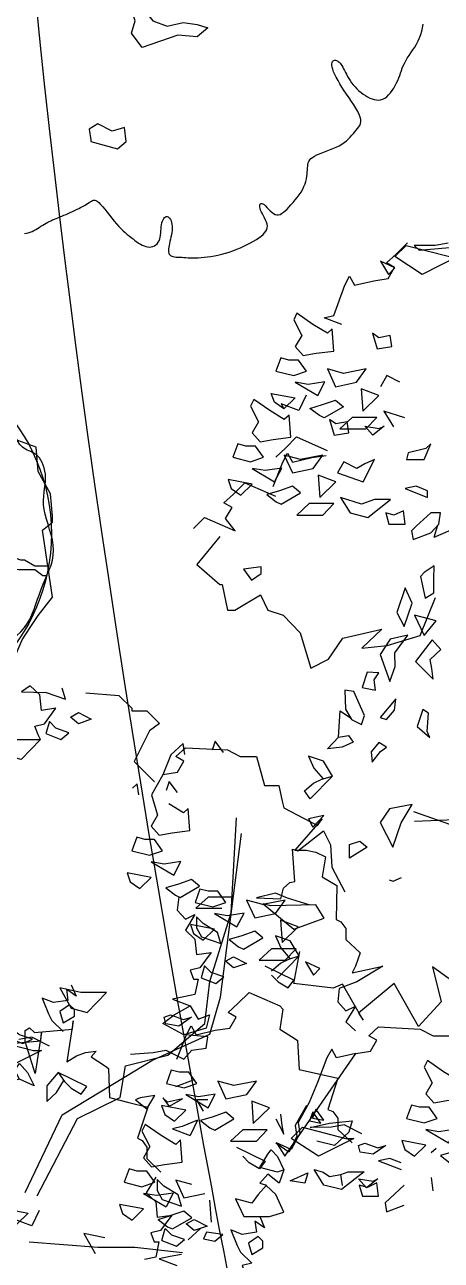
# Model space of a CAD drawing. Header units: metres. Extents: x 10 to 239, y 2 to 253.
# Drawn here: x 31.5 to 34.65, y 18.52 to 27.87 of the extents above; entities that cross this region are included whole.
import ezdxf

# ---------------------------------------------------------------- set-up
doc = ezdxf.new("R2010")
doc.units = ezdxf.units.M
doc.header["$MEASUREMENT"] = 0
doc.layers.add('1', color=7, linetype='Continuous')
doc.layers.add('cot200', color=9, linetype='Continuous')
doc.layers.add('bloques ARBOLES', color=7, linetype='Continuous', true_color=0xb8d897)

# ---------------------------------------------------------------- blocks, each defined once
blk = doc.blocks.new('ARB5')
blk.add_lwpolyline([(1883, 3799), (1852, 3794), (1822, 3787), (1791, 3777), (1762, 3765), (1732, 3751), (1703, 3736), (1675, 3719), (1646, 3701), (1619, 3684), (1592, 3666), (1565, 3650), (1538, 3634), (1512, 3620), (1486, 3607), (1460, 3594), (1433, 3582), (1405, 3570), (1377, 3558), (1348, 3546), (1317, 3533), (1285, 3520), (1252, 3507), (1219, 3493), (1185, 3478), (1151, 3463), (1117, 3448), (1083, 3432), (1050, 3416), (1017, 3400), (986, 3383), (955, 3367), (926, 3351), (899, 3335), (874, 3319), (852, 3305), (832, 3291), (814, 3280), (796, 3271), (779, 3266), (762, 3266), (742, 3272), (721, 3284), (696, 3305), (668, 3334), (636, 3370), (601, 3412), (565, 3457), (527, 3505), (489, 3553), (451, 3601), (413, 3645), (376, 3685), (341, 3722), (307, 3755), (274, 3785), (241, 3813), (210, 3838), (179, 3863), (148, 3886), (119, 3909), (89, 3930), (60, 3951), (31, 3969), (2, 3985), (-26, 3998), (-55, 4008), (-83, 4014), (-111, 4015), (-139, 4012), (-166, 4005), (-191, 3994), (-214, 3979), (-235, 3961), (-253, 3939), (-267, 3914), (-278, 3886), (-285, 3856), (-290, 3824), (-293, 3790), (-295, 3757), (-298, 3723), (-300, 3690), (-305, 3659), (-311, 3630), (-319, 3604), (-329, 3581), (-341, 3561), (-353, 3545), (-367, 3534), (-380, 3528), (-394, 3527), (-409, 3531), (-422, 3541), (-435, 3556), (-447, 3575), (-457, 3597), (-466, 3623), (-471, 3652), (-475, 3683), (-475, 3715), (-473, 3750), (-468, 3784), (-462, 3820), (-455, 3855), (-448, 3890), (-440, 3924), (-432, 3957), (-426, 3988), (-420, 4017), (-417, 4044), (-415, 4068), (-416, 4091), (-420, 4110), (-426, 4127), (-437, 4141), (-451, 4152), (-469, 4160), (-490, 4166), (-514, 4171), (-541, 4174), (-569, 4176), (-599, 4177), (-631, 4179), (-663, 4181), (-696, 4183), (-731, 4185), (-768, 4187), (-807, 4187), (-848, 4187), (-891, 4186), (-937, 4184), (-987, 4179), (-1039, 4173), (-1093, 4165), (-1149, 4155), (-1207, 4143), (-1266, 4128), (-1326, 4112), (-1386, 4094), (-1446, 4073), (-1506, 4051), (-1564, 4027), (-1621, 4002), (-1675, 3976), (-1727, 3949), (-1776, 3922), (-1820, 3895), (-1860, 3869), (-1896, 3843), (-1927, 3817), (-1952, 3790), (-1972, 3763), (-1986, 3736), (-1993, 3708), (-1995, 3678), (-1990, 3647), (-1980, 3616), (-1966, 3583), (-1949, 3551), (-1932, 3519), (-1915, 3487), (-1899, 3457), (-1886, 3428), (-1878, 3400), (-1874, 3376), (-1873, 3354), (-1877, 3337), (-1884, 3324), (-1894, 3317), (-1908, 3317), (-1924, 3324), (-1943, 3338), (-1964, 3358), (-1987, 3383), (-2012, 3409), (-2038, 3435), (-2064, 3459), (-2091, 3480), (-2118, 3494), (-2144, 3501), (-2170, 3500), (-2197, 3493), (-2223, 3479), (-2251, 3460), (-2279, 3436), (-2309, 3408), (-2340, 3376), (-2372, 3341), (-2406, 3303), (-2439, 3263), (-2472, 3222), (-2504, 3179), (-2533, 3136), (-2559, 3093), (-2580, 3050), (-2597, 3008), (-2610, 2967), (-2620, 2927), (-2626, 2888), (-2631, 2852), (-2633, 2817), (-2635, 2783), (-2637, 2752), (-2639, 2723), (-2643, 2696), (-2649, 2671), (-2658, 2647), (-2671, 2625), (-2689, 2603), (-2714, 2583), (-2746, 2563), (-2785, 2544), (-2830, 2525), (-2880, 2505), (-2933, 2486), (-2988, 2465), (-3042, 2444), (-3094, 2422), (-3142, 2398), (-3186, 2372), (-3224, 2345), (-3259, 2317), (-3290, 2288), (-3319, 2260), (-3345, 2231), (-3369, 2203), (-3392, 2176), (-3415, 2150), (-3436, 2124), (-3455, 2098), (-3470, 2072), (-3481, 2043), (-3487, 2012), (-3486, 1978), (-3477, 1939), (-3461, 1896), (-3438, 1849), (-3408, 1799), (-3375, 1745), (-3338, 1690), (-3299, 1633), (-3260, 1576), (-3222, 1519), (-3186, 1463), (-3153, 1408), (-3123, 1355), (-3096, 1305), (-3072, 1258), (-3053, 1215), (-3039, 1176), (-3029, 1141), (-3024, 1112), (-3024, 1088), (-3029, 1068), (-3036, 1053), (-3046, 1042), (-3058, 1035), (-3071, 1032), (-3085, 1032), (-3100, 1036), (-3114, 1042), (-3128, 1051), (-3142, 1064), (-3156, 1079), (-3170, 1097), (-3185, 1118), (-3199, 1141), (-3213, 1167), (-3228, 1195), (-3243, 1226), (-3259, 1257), (-3277, 1290), (-3296, 1324), (-3317, 1358), (-3340, 1391), (-3366, 1425), (-3395, 1457), (-3425, 1489), (-3457, 1519), (-3491, 1547), (-3525, 1573), (-3560, 1597), (-3595, 1618), (-3631, 1636), (-3666, 1650), (-3701, 1661), (-3736, 1667), (-3770, 1668), (-3804, 1663), (-3837, 1653), (-3869, 1637), (-3901, 1614), (-3931, 1586), (-3960, 1553), (-3987, 1517), (-4013, 1477), (-4036, 1436), (-4058, 1395), (-4077, 1354), (-4093, 1314), (-4108, 1274), (-4122, 1236), (-4135, 1198), (-4150, 1160), (-4165, 1121), (-4183, 1082), (-4204, 1042), (-4229, 1000), (-4257, 958), (-4287, 914), (-4317, 868), (-4347, 821), (-4376, 773), (-4403, 724), (-4426, 673), (-4445, 621), (-4461, 568), (-4474, 513), (-4485, 457)])
for points in [[(824, 2332), (399, 2445), (257, 2332), (285, 2105), (484, 2162), (710, 2048), (852, 2133), (824, 2303)], [(-564, 631), (2, 829), (172, 602), (115, 404), (200, 149), (484, -446), (314, -418), (144, -305), (59, -50), (-253, 7), (-253, 92), (-55, 262), (-168, 404), (-394, 489), (-649, 432), (-876, 461), (-1046, 517), (-876, 659)]]:
    blk.add_lwpolyline(points, close=True)
blk = doc.blocks.new('ARB3')
for p, q in [((-527.9, 1369.5), (-414.8, 1304.8)), ((-495.6, 1337.1), (-511.7, 1353.3)), ((-447.1, 1223.9), (-495.6, 1337.1)), ((-414.8, 1304.8), (-414.8, 1240.1)), ((-447.1, 1143.1), (-447.1, 1223.9)), ((-414.8, 1240.1), (-366.3, 1159.2)), ((-382.5, 1013.7), (-447.1, 1143.1)), ((-366.3, 1159.2), (-301.7, 1094.6)), ((-301.7, 1094.6), (-285.5, 997.5)), ((-237, 803.5), (-382.5, 1013.7)), ((-285.5, 997.5), (-220.9, 900.5)), ((-220.9, 900.5), (-204.7, 868.1)), ((-220.9, 625.6), (-237, 803.5)), ((-204.7, 868.1), (-156.2, 819.6)), ((-156.2, 819.6), (-140.1, 738.8)), ((-140.1, 738.8), (-107.8, 609.4)), ((454.9, 704.5), (368.3, 639.5)), ((552.4, 747.9), (454.9, 704.5)), ((541.6, 661.2), (530.8, 747.9)), ((-43.1, 366.8), (-220.9, 625.6)), ((-107.8, 609.4), (-59.3, 463.8)), ((368.3, 639.5), (335.8, 585.3)), ((379.1, 585.3), (476.6, 607)), ((476.6, 607), (552.4, 628.7)), ((552.4, 628.7), (541.6, 661.2)), ((-1029, 509.4), (-1126.5, 422.7)), ((-964, 520.3), (-1029, 509.4)), ((-964, 487.8), (-964, 520.3)), ((335.8, 585.3), (325, 487.8)), ((325, 487.8), (357.5, 509.4)), ((357.5, 509.4), (379.1, 585.3)), ((-1126.5, 422.7), (-1061.5, 336)), ((-1039.9, 422.7), (-964, 487.8)), ((-1039.9, 346.8), (-1039.9, 422.7)), ((-59.3, 463.8), (-10.8, 415.3)), ((-10.8, 415.3), (70, 302.1)), ((-1126.5, 357.7), (-1018.2, 151.7)), ((-1061.5, 336), (-1104.8, 303.5)), ((-964, 205.9), (-1039.9, 346.8)), ((-27, 350.6), (-43.1, 366.8)), ((5.3, 334.5), (-27, 350.6)), ((5.3, 269.8), (5.3, 334.5)), ((70, 302.1), (5.3, 269.8)), ((-964, 65), (-964, 205.9)), ((-1018.2, 151.7), (-1061.5, 43.4)), ((-1061.5, 43.4), (-1039.9, 21.7)), ((-1039.9, 21.7), (-1018.2, -43.4)), ((-931.5, -10.8), (-964, 65)), ((-1018.2, -43.4), (-974.9, -119.2)), ((-909.9, -130.1), (-931.5, -10.8)), ((344.6, -86), (393.1, -86)), ((441.6, -118.3), (344.6, -86)), ((393.1, -86), (473.9, -102.2)), ((-974.9, -119.2), (-920.7, -249.3)), ((-834.1, -184.3), (-909.9, -130.1)), ((-855.7, -249.3), (-834.1, -184.3)), ((-269.4, -231.5), (-172.4, -134.5)), ((-172.4, -134.5), (-172.4, -215.4)), ((506.2, -134.5), (441.6, -118.3)), ((473.9, -102.2), (522.4, -102.2)), ((570.9, -134.5), (506.2, -134.5)), ((522.4, -102.2), (570.9, -118.3)), ((570.9, -118.3), (732.4, -102.2)), ((603.2, -134.5), (570.9, -134.5)), ((651.6, -166.9), (603.2, -134.5)), ((797.1, -215.4), (651.6, -166.9)), ((732.4, -102.2), (829.4, -166.9)), ((829.4, -166.9), (877.9, -166.9)), ((877.9, -166.9), (910.2, -166.9)), ((910.2, -166.9), (974.8, -199.2)), ((974.8, -199.2), (1007.1, -183)), ((1007.1, -183), (1023.3, -199.2)), ((1023.3, -199.2), (1152.5, -183)), ((1152.5, -183), (1249.5, -215.4)), ((-920.7, -249.3), (-855.7, -249.3)), ((-511.7, -296.2), (-269.4, -231.5)), ((-172.4, -215.4), (-237, -312.4)), ((910.2, -215.4), (797.1, -215.4)), ((991, -215.4), (910.2, -215.4)), ((1055.6, -215.4), (991, -215.4)), ((1152.5, -280.1), (1055.6, -215.4)), ((1233.3, -296.2), (1152.5, -280.1)), ((1249.5, -215.4), (1281.8, -215.4)), ((1281.8, -215.4), (1362.6, -263.9)), ((1362.6, -263.9), (1443.4, -263.9)), ((1362.6, -263.9), (1362.6, -263.9)), ((1443.4, -263.9), (1459.5, -263.9)), ((-511.7, -393.3), (-673.3, -522.6)), ((-641, -425.6), (-511.7, -296.2)), ((-414.8, -312.4), (-511.7, -393.3)), ((-382.5, -296.2), (-414.8, -312.4)), ((-237, -312.4), (-382.5, -296.2)), ((1233.3, -296.2), (1233.3, -296.2)), ((1362.6, -296.2), (1233.3, -296.2)), ((1427.2, -344.8), (1362.6, -296.2)), ((1459.5, -344.8), (1427.2, -344.8)), ((-737.9, -522.6), (-641, -425.6)), ((37.6, -458), (-75.5, -506.5)), ((21.5, -522.6), (53.8, -474.1)), ((53.8, -474.1), (37.6, -441.8)), ((-948, -603.5), (-737.9, -522.6)), ((-673.3, -522.6), (-867.2, -635.9)), ((-140.1, -571.2), (-204.7, -652)), ((-75.5, -506.5), (-140.1, -571.2)), ((5.3, -603.5), (37.6, -555)), ((37.6, -555), (21.5, -522.6)), ((-1125.7, -813.7), (-948, -603.5)), ((-867.2, -635.9), (-964.1, -700.5)), ((-204.7, -652), (-301.7, -716.7)), ((-188.6, -716.7), (-123.9, -668.2)), ((-123.9, -668.2), (-27, -635.9)), ((-27, -635.9), (5.3, -603.5)), ((425.4, -619.7), (490.1, -668.2)), ((490.1, -732.9), (425.4, -619.7)), ((490.1, -668.2), (570.9, -668.2)), ((570.9, -668.2), (667.8, -781.4)), ((-1044.9, -781.4), (-1125.7, -829.9)), ((-964.1, -700.5), (-1044.9, -781.4)), ((-366.3, -716.7), (-398.6, -781.4)), ((-398.6, -781.4), (-334, -781.4)), ((-301.7, -716.7), (-366.3, -716.7)), ((-334, -781.4), (-237, -813.7)), ((-237, -813.7), (-188.6, -765.2)), ((-188.6, -765.2), (-188.6, -716.7)), ((587, -813.7), (490.1, -732.9)), ((667.8, -781.4), (732.4, -781.4)), ((732.4, -781.4), (845.5, -862.3)), ((-1238.8, -878.4), (-1125.7, -813.7)), ((-1125.7, -829.9), (-1141.9, -910.8)), ((667.8, -829.9), (587, -813.7)), ((764.7, -846.1), (667.8, -829.9)), ((894, -926.9), (764.7, -846.1)), ((845.5, -862.3), (910.2, -878.4)), ((910.2, -878.4), (942.5, -975.5)), ((-1141.9, -910.8), (-1109.6, -943.1)), ((-1109.6, -943.1), (-1109.6, -991.6)), ((490.1, -1024), (587, -975.5)), ((587, -975.5), (554.7, -1072.5)), ((991, -1024), (894, -926.9)), ((942.5, -975.5), (958.6, -975.5)), ((-1109.6, -991.6), (-1077.2, -1056.3)), ((-1077.2, -1056.3), (-1077.2, -1104.8)), ((587, -1104.8), (490.1, -1024)), ((554.7, -1072.5), (684, -1169.5)), ((1039.4, -1040.2), (991, -1024)), ((603.2, -1185.7), (587, -1104.8)), ((684, -1169.5), (716.3, -1250.4)), ((603.2, -1218), (603.2, -1185.7)), ((603.2, -1315.1), (603.2, -1218)), ((716.3, -1250.4), (716.3, -1298.9)), ((603.2, -1379.8), (603.2, -1315.1))]:
    blk.add_line(p, q)
for points in [[(861.7, -1250.4), (941.7, -1135.3), (1012.5, -1042.6), (1074.8, -968.5), (1129.1, -909.8), (1176.2, -862.7), (1216.7, -824), (1251.2, -789.9), (1280.4, -757.1), (1305, -722.7), (1325.7, -686.4), (1343.3, -648.5), (1358.7, -609.6), (1372.6, -569.8), (1385.9, -529.7), (1399.4, -489.6), (1413.8, -449.9), (1429.6, -410.8), (1446.4, -372.3), (1463, -334), (1478.7, -295.9), (1492.5, -257.6), (1503.5, -219), (1510.8, -179.9), (1513.4, -139.9), (1510.8, -99), (1503.9, -57.5), (1493.8, -15.6), (1481.7, 26.2), (1468.9, 67.6), (1456.6, 108.4), (1445.9, 148), (1438, 186.2), (1433.8, 222.8), (1432.9, 257.7), (1434.3, 291), (1437.3, 323), (1441.1, 353.7), (1444.8, 383.3), (1447.6, 411.9), (1448.8, 439.6), (1447.5, 466.5), (1444, 492.3), (1438.4, 516.9), (1430.9, 540), (1421.8, 561.3), (1411.3, 580.6), (1399.5, 597.6), (1386.8, 612.1), (1373.4, 623.9), (1359.3, 633.5), (1345, 641.4), (1330.6, 648.1), (1316.3, 654.2), (1302.4, 660.2), (1289, 666.7), (1276.4, 674.1), (1264.8, 682.9), (1254.2, 693), (1244.7, 704), (1236.4, 715.9), (1229.1, 728.2), (1223, 740.8), (1218.1, 753.4), (1214.5, 765.7), (1212, 777.6), (1210.6, 789.1), (1210.1, 800.1), (1210.1, 810.9), (1210.5, 821.4), (1211.1, 831.7), (1211.6, 841.9), (1211.8, 852), (1211.5, 862.1), (1210.8, 872.2), (1209.6, 882.3), (1208.1, 892.4), (1206.1, 902.5), (1203.8, 912.6), (1201.2, 922.7), (1198.3, 932.8), (1195.2, 942.9), (1191.7, 953.1), (1188.1, 963.2), (1184.2, 973.3), (1180, 983.4), (1175.6, 993.5), (1170.9, 1003.6), (1166, 1013.7), (1160.8, 1023.8), (1155.5, 1033.7), (1150.1, 1043.3), (1144.8, 1052.4), (1139.6, 1060.9), (1134.6, 1068.7), (1129.9, 1075.4), (1125.6, 1081.1), (1121.8, 1085.5), (1118.4, 1088.9), (1115.3, 1091.4), (1112.5, 1093.2), (1109.7, 1094.5), (1107, 1095.5), (1104.3, 1096.3), (1101.4, 1097.3), (1098.2, 1098.4), (1094.8, 1099.7), (1091.3, 1101.3), (1087.6, 1103), (1083.7, 1104.8), (1079.8, 1106.7), (1075.8, 1108.7), (1071.7, 1110.7), (1067.7, 1112.7), (1063.7, 1114.7), (1059.9, 1116.7), (1056.3, 1118.5), (1052.9, 1120.2), (1049.8, 1121.7), (1047.1, 1123.1), (1044.8, 1124.2), (1042.8, 1125.2), (1039.8, 1126.6), (1034.5, 1128.9), (1025.3, 1133), (1010.8, 1139.3), (989.5, 1148.5), (960.1, 1161.2), (920.9, 1178.1), (871.4, 1199.6), (813.4, 1224.9), (749.7, 1253.4), (682.9, 1283.9), (615.8, 1315.7), (551, 1347.9), (491.1, 1379.6), (438.9, 1409.9), (396.3, 1438.1), (362.4, 1464.1), (335.3, 1488), (313.3, 1510), (294.8, 1530), (278, 1548.3), (261, 1564.8), (242.3, 1579.7), (220.5, 1593.1), (195.7, 1605), (168.7, 1615.3), (140, 1624.2), (110.3, 1631.5), (80.2, 1637.3), (50.4, 1641.6), (21.5, 1644.4), (-6, 1645.7), (-32.2, 1645.6), (-56.9, 1644.4), (-80.5, 1642), (-102.9, 1638.9), (-124.3, 1634.9), (-144.7, 1630.4), (-164.3, 1625.5), (-183.1, 1620.4), (-201.1, 1614.8), (-218.2, 1609), (-234.3, 1602.6), (-249.5, 1595.8), (-263.5, 1588.4), (-276.5, 1580.4), (-288.2, 1571.6), (-298.7, 1562.2), (-308, 1552.2), (-316.3, 1541.9), (-323.5, 1531.5), (-329.9, 1521.3), (-335.5, 1511.4), (-340.4, 1502), (-344.8, 1493.5), (-348.6, 1485.9), (-352, 1479.2), (-355.2, 1473.5), (-358.2, 1468.5), (-361.3, 1464.4), (-364.4, 1460.9), (-367.9, 1458), (-371.7, 1455.7), (-376, 1453.9), (-380.7, 1452.5), (-385.8, 1451.2), (-391.2, 1450), (-396.9, 1448.7), (-402.7, 1447), (-408.7, 1444.9), (-414.8, 1442.3), (-420.8, 1438.9), (-427, 1434.7), (-433.2, 1429.9), (-439.7, 1424.4), (-446.4, 1418.3), (-453.4, 1411.6), (-460.8, 1404.3), (-468.6, 1396.4), (-476.9, 1388.1), (-485.6, 1379.5), (-494.6, 1370.9), (-503.6, 1362.4), (-512.7, 1354.3), (-521.6, 1346.8), (-530.3, 1340.1), (-538.6, 1334.4), (-546.5, 1330), (-553.9, 1326.6), (-560.9, 1324.1), (-567.6, 1322.3), (-574, 1321), (-580.3, 1320), (-586.4, 1319.2), (-592.5, 1318.3), (-598.6, 1317.1), (-604.8, 1315.8), (-611.1, 1314.4), (-617.8, 1312.9), (-624.8, 1311.4), (-632.3, 1309.9), (-640.3, 1308.6), (-649.1, 1307.5), (-658.5, 1306.6), (-668.5, 1305.9), (-678.9, 1305.5), (-689.5, 1305.1), (-700, 1304.9), (-710.4, 1304.8), (-720.4, 1304.8), (-729.8, 1304.8), (-738.6, 1304.8), (-746.6, 1304.8), (-754.1, 1304.7), (-761.2, 1304.5), (-767.8, 1304.1), (-774.2, 1303.7), (-780.3, 1303), (-786.4, 1302.1), (-792.5, 1301), (-798.7, 1299.6), (-805.3, 1298.1), (-812.3, 1296.4), (-820, 1294.5), (-828.4, 1292.6), (-837.8, 1290.6), (-848.3, 1288.6), (-860.1, 1286.6), (-872.9, 1284.6), (-886.6, 1282.6), (-901.2, 1280.5), (-916.4, 1278.5), (-932, 1276.5), (-948, 1274.5), (-964.1, 1272.5), (-980.2, 1270.4), (-995.7, 1268.4), (-1010.1, 1266.4), (-1022.7, 1264.4), (-1033.1, 1262.3), (-1040.6, 1260.3), (-1044.8, 1258.3), (-1044.9, 1256.3), (-1040.8, 1254.2), (-1033.2, 1251.9), (-1023.2, 1249.2), (-1011.9, 1245.8), (-1000.4, 1241.6), (-989.6, 1236.2), (-980.8, 1229.5), (-974.9, 1221.2), (-972.8, 1211.3), (-974.2, 1200.1), (-978.6, 1188), (-985.3, 1175.4), (-994, 1162.9), (-1004.1, 1150.7), (-1014.9, 1139.5), (-1026.1, 1129.6), (-1037.1, 1121.4), (-1047.7, 1114.7), (-1058.1, 1109.4), (-1068.2, 1105.3), (-1077.8, 1102.3), (-1087, 1100), (-1095.8, 1098.4), (-1104.2, 1097.3), (-1112, 1096.3), (-1119.3, 1095.6), (-1126.1, 1094.8), (-1132.4, 1093.9), (-1138.3, 1092.7), (-1143.6, 1091.2), (-1148.4, 1089.1), (-1152.6, 1086.5), (-1156.5, 1083.1), (-1159.9, 1078.9), (-1163.1, 1074), (-1166.1, 1068.3), (-1169.2, 1061.8), (-1172.3, 1054.6), (-1175.8, 1046.7), (-1179.6, 1038), (-1183.9, 1028.5), (-1188.6, 1018.3), (-1193.7, 1007.5), (-1199.1, 996.2), (-1204.8, 984.3), (-1210.6, 972), (-1216.6, 959.3), (-1222.7, 946.3), (-1228.7, 933.1), (-1234.8, 919.6), (-1241, 906), (-1247.2, 892.4), (-1253.6, 878.8), (-1260.2, 865.2), (-1266.9, 851.8), (-1273.8, 838.5), (-1281, 825.5), (-1288.4, 812.7), (-1296, 800.1), (-1303.8, 787.6), (-1311.7, 775.3), (-1319.6, 763.1), (-1327.7, 750.9), (-1335.8, 738.8), (-1343.9, 726.6), (-1352, 714.4), (-1360.4, 702), (-1369.1, 689.2), (-1378.1, 676.2), (-1387.6, 662.6), (-1397.7, 648.5), (-1408.5, 633.7), (-1419.9, 618), (-1431.6, 600.9), (-1443.1, 581.8), (-1453.9, 559.9), (-1463.6, 534.6), (-1471.7, 505.2), (-1477.7, 471), (-1481.2, 431.5), (-1481.8, 386.3), (-1480.1, 336.7), (-1476.7, 284.4), (-1472.4, 231), (-1467.9, 178.3), (-1463.8, 127.9), (-1460.8, 81.5), (-1459.6, 40.7), (-1460.8, 6.8), (-1464.1, -20.6), (-1468.9, -42.5), (-1474.8, -59.7), (-1481.3, -73.1), (-1488, -83.6), (-1494.4, -92.1), (-1500, -99.5), (-1504.5, -106.5), (-1507.8, -113.5), (-1510.1, -120.8), (-1511.5, -128.8), (-1512.1, -137.6), (-1512.2, -147.6), (-1511.7, -159.1), (-1510.8, -172.3), (-1509.6, -187.4), (-1508.1, -204.3), (-1506.1, -222.7), (-1503.4, -242.3), (-1500, -263), (-1495.7, -284.4), (-1490.3, -306.4), (-1483.9, -328.6), (-1476.2, -350.8), (-1467.6, -373.1), (-1458.4, -395.4), (-1448.9, -417.9), (-1439.3, -440.4), (-1430.1, -463.1), (-1421.5, -486), (-1413.9, -509.2), (-1407.3, -532.5), (-1401.6, -555.8), (-1396.2, -578.8), (-1390.6, -601.1), (-1384.4, -622.6), (-1377.1, -643), (-1368.2, -661.8), (-1357.3, -679), (-1344, -694.2), (-1328.9, -708), (-1312.7, -720.8), (-1296, -733.2), (-1279.6, -745.8), (-1264.1, -759), (-1250.3, -773.3), (-1238.8, -789.5), (-1230.1, -807.7), (-1223.7, -827.7), (-1218.9, -848.9), (-1214.9, -870.7), (-1211.1, -892.6), (-1206.6, -914.2), (-1200.9, -934.8), (-1193, -953.9), (-1182.6, -971.2), (-1169.9, -986.8), (-1155.4, -1001.4), (-1139.5, -1015.2), (-1122.7, -1028.8), (-1105.6, -1042.6), (-1088.4, -1057), (-1071.9, -1072.5), (-1056.2, -1089.3), (-1041.3, -1107.1), (-1027.1, -1125.1), (-1013.3, -1142.9), (-999.7, -1159.8), (-986.3, -1175.2), (-972.7, -1188.5), (-958.7, -1199.2), (-944.3, -1206.8), (-929.3, -1212), (-913.5, -1215.8), (-896.8, -1219.1), (-879.1, -1222.7), (-860.3, -1227.6), (-840.2, -1234.7), (-818.7, -1245), (-795.8, -1259), (-771.6, -1276), (-746.5, -1295.2), (-720.8, -1315.4), (-694.6, -1335.8), (-668.4, -1355.3), (-642.3, -1373), (-616.7, -1387.9), (-591.9, -1399.2), (-567.7, -1407.7), (-544.1, -1414.1), (-521.1, -1419.2), (-498.7, -1423.9), (-476.6, -1429.2), (-455, -1435.7), (-433.6, -1444.5), (-412.5, -1455.9), (-391.3, -1469.5), (-369.9, -1484.2), (-347.8, -1499), (-324.8, -1513.2), (-300.7, -1525.6), (-275.1, -1535.3), (-247.8, -1541.5), (-218.6, -1543.4), (-187.9, -1541.6), (-156.3, -1536.8), (-124.3, -1530), (-92.4, -1522), (-61.1, -1513.4), (-31.1, -1505.3), (-2.7, -1498.4), (23.5, -1493.3), (47.8, -1490), (70.7, -1488.4), (92.5, -1488.3), (113.7, -1489.4), (134.7, -1491.5), (155.9, -1494.6), (177.7, -1498.4), (200.4, -1502.6), (224.1, -1506.6), (248.7, -1509.9), (274.3, -1511.8), (300.7, -1511.7), (328, -1509), (356.1, -1502.9), (385, -1493), (414.7, -1478.7), (445.1, -1460.9), (476.4, -1440.4), (508.4, -1418.2), (541.3, -1395.2), (575, -1372.4), (609.5, -1350.8), (644.9, -1331.2), (681.5, -1313.8), (720.4, -1295.1), (763.2, -1270.7), (811.4, -1236.2), (866.4, -1187.4), (929.9, -1119.7), (1003.2, -1029), (1087.9, -910.8)], [(-871.1, 1232.4), (-1097.3, 892.8), (-1339.7, 763.4), (-1404.3, 423.8), (-1582, 132.7), (-1404.3, -223.1), (-1485.1, -465.7), (-1404.3, -659.7), (-1275, -675.9), (-1210.4, -789.1), (-1226.6, -870), (-1210.4, -950.8), (-1178.1, -1031.7), (-1129.6, -1112.5), (-1113.5, -1112.5), (-1081.2, -1128.7), (-1048.8, -1144.9), (-1048.8, -1144.9), (-337.9, -1452.1), (-289.4, -1613.9), (-14.7, -1678.6), (163, -1646.2), (292.3, -1597.7), (340.7, -1500.7), (356.9, -1468.3), (405.4, -1468.3), (453.8, -1419.8), (534.6, -1338.9), (583.1, -1338.9), (631.6, -1322.8), (728.5, -1322.8), (777, -1322.8), (825.5, -1306.6), (954.7, -1290.4), (1084, -1274.3), (922.4, -1258.1), (1019.4, -1128.7), (1100.1, -1112.5), (1148.6, -1112.5), (1164.8, -1064), (1213.3, -967), (1261.7, -853.8), (1326.4, -756.8), (1391, -659.7), (1504.1, -514.2), (1423.3, 19.5), (1504.1, 84.2), (1504.1, 132.7), (1487.9, 310.6), (1391, 488.5), (1374.8, 682.6), (1197.1, 747.3), (1213.3, 957.5), (1051.7, 1038.3), (954.7, 1216.2), (825.5, 1183.9), (599.3, 1410.3), (421.5, 1394.1), (259.9, 1572), (-30.9, 1458.8), (-176.3, 1475), (-386.4, 1523.5), (-644.9, 1280.9), (-854.9, 1248.6), (-1097.3, 892.8)]]:
    blk.add_lwpolyline(points)
for radius in [1500, 96.3]:
    blk.add_circle((-4.7, -9), radius)
blk = doc.blocks.new('ARBOL22')
for points in [[(0.3079, 1.915), (0.2359, 1.8405), (0.1761, 1.857), (0.1341, 1.9316), (0.212, 1.915), (0.3079, 1.915), (0.2995, 1.9326), (0.2876, 1.9657), (0.3235, 1.974), (0.3654, 2.032), (0.3115, 2.0237), (0.3056, 2.0817), (0.2697, 2.1148), (0.2378, 2.0931), (0.3294, 2.0899), (0.4014, 2.0651), (0.3894, 2.1066)], [(0.4776, 2.089), (0.6005, 2.0795), (0.6477, 2.0323), (0.6477, 2.0228), (0.7044, 2.0228), (0.7517, 1.9756), (0.7139, 1.9473), (0.6572, 1.8339), (0.7328, 1.7583)], [(0.8453, 1.8594), (0.8394, 1.9008), (0.794, 1.8588), (0.764, 1.7842), (0.722, 1.7097), (0.7444, 1.6342), (0.7205, 1.5928), (0.7505, 1.5596), (0.7984, 1.568), (0.8643, 1.5762), (0.8582, 1.6591), (0.8402, 1.6424), (0.7864, 1.6755)], [(0.9891, 1.8677), (0.9591, 1.9092), (0.9472, 1.8759)], [(0.7643, 1.7857), (0.8183, 1.7939), (0.8422, 1.8352), (0.8122, 1.8519), (0.8481, 1.885), (1.0039, 1.8767), (1.0519, 1.8519), (1.1118, 1.8519), (1.1416, 1.7441), (1.1957, 1.7441), (1.2075, 1.6862), (1.2136, 1.6613), (1.3393, 1.5951), (1.3574, 1.62), (1.2555, 1.504), (1.2975, 1.504), (1.3334, 1.4958), (1.3693, 1.4791), (1.3574, 1.4047), (1.4113, 1.3714), (1.4085, 1.2454), (1.4267, 1.2372), (1.4446, 1.2123), (1.4446, 1.171), (1.4985, 1.1212), (1.4805, 1.0715), (1.4685, 1.0466), (1.5823, 1.0715), (1.4864, 1.0135), (1.4206, 0.9886), (1.4146, 0.9391), (1.4446, 0.906), (1.4805, 0.9224), (1.4446, 0.8645), (1.4805, 0.8314)], [(0.6741, 1.7097), (0.6681, 1.751), (0.6502, 1.7346)], [(0.8179, 1.7179), (0.7879, 1.7594), (0.776, 1.7262)], [(0.2961, 0.2167), (0.4461, 0.5042), (0.6051, 0.5828), (0.6248, 0.7006), (0.782, 0.7399), (0.9196, 0.8578), (0.9393, 1.015), (1.0179, 1.2704), (1.0375, 1.624)], [(-1.2906, 1.5367), (-1.3385, 1.5283), (-1.4168, 1.5287), (-1.3982, 1.5111), (-1.2567, 1.5234)], [(0.2513, 0.2291), (0.3889, 0.5182), (0.6248, 0.6613), (0.7231, 0.7203), (0.9393, 0.8185), (0.9786, 0.956), (1.0565, 1.565)], [(-1.6854, 1.2344), (-1.7513, 1.2593), (-1.7154, 1.2677), (-1.6749, 1.3804), (-1.657, 1.4135), (-1.639, 1.3804), (-1.5672, 1.397), (-1.5132, 1.4053), (-1.4893, 1.4466), (-1.5193, 1.4633), (-1.4834, 1.4964), (-1.4414, 1.5379)], [(0.8234, 1.3299), (0.8175, 1.2803), (0.8475, 1.2472), (0.8834, 1.2637), (0.8475, 1.2057), (0.8834, 1.1726), (0.8893, 1.1146), (0.9432, 1.1229), (0.9013, 1.0649), (0.8654, 1.0567), (0.8773, 1.0235), (0.8954, 1.0235), (0.8834, 0.9656), (0.8414, 0.9573), (0.7996, 0.9489), (0.8654, 0.9241), (0.8954, 0.8745), (0.9372, 0.891), (0.9252, 0.8414), (0.8414, 0.8165), (0.7636, 0.8578), (0.8055, 0.891), (0.8654, 0.9241)], [(1.0241, 1.3291), (0.9326, 1.3291), (0.887, 1.287), (0.9835, 1.287)], [(1.1686, 1.0383), (1.1926, 1.0134), (1.2304, 0.991), (1.2511, 1.0198), (1.1447, 1.0714)], [(1.3483, 1.0632), (1.2944, 1.0879), (1.3244, 1.0383)], [(1.3244, 1.0383), (1.3483, 1.0632)], [(-1.4698, 1.0192), (-1.5178, 1.044), (-1.5418, 1.0025)], [(-1.8186, 0.9706), (-1.8459, 0.9136), (-1.9118, 0.9385), (-1.9012, 0.9198), (-1.9371, 0.9445), (-1.949, 0.9778), (-1.8592, 0.9612), (-1.9012, 0.9198)], [(0.4226, 1.002), (0.4405, 0.9606), (0.4046, 0.9855), (0.4105, 0.944), (0.3567, 0.9358), (0.3148, 0.9522), (0.3387, 0.8942), (0.3507, 0.8695), (0.3926, 0.828)], [(0.8154, 0.7251), (0.8513, 0.8162), (0.8692, 0.8493), (0.8872, 0.8162), (0.959, 0.8328), (1.013, 0.841), (1.0369, 0.8824), (1.0069, 0.899), (1.0428, 0.9321), (1.0848, 0.9736), (1.1987, 0.9239), (1.2109, 0.9113), (1.199, 0.8369), (1.2529, 0.8036), (1.2649, 0.7953), (1.2708, 0.6876), (1.3426, 0.6712), (1.4146, 0.6545), (1.3785, 0.5386), (1.3967, 0.5303), (1.4146, 0.5055), (1.4146, 0.4641), (1.4685, 0.4144)], [(-1.4519, 0.8866), (-1.5298, 0.9114), (-1.4939, 0.8535)], [(0.342, 0.7744), (0.2761, 0.8075), (0.2282, 0.7991)], [(0.1685, 0.7819), (0.31, 0.7942), (0.3118, 0.8249), (0.2887, 0.6723), (0.2518, 0.7912), (0.2518, 0.8325), (0.2676, 0.8423), (0.2862, 0.8247), (0.4277, 0.837), (0.4295, 0.8677), (0.4065, 0.715), (0.4418, 0.7378), (0.4764, 0.7502), (0.5156, 0.7557), (0.4971, 0.7337), (0.5501, 0.6992), (0.5619, 0.6906), (0.5653, 0.5828), (0.6367, 0.5646), (0.7083, 0.5463), (0.6695, 0.4312), (0.6874, 0.4226), (0.7047, 0.3973), (0.7037, 0.3559), (0.7564, 0.3049)], [(1.4826, 0.7465), (1.5366, 0.7547), (1.5605, 0.7961), (1.5305, 0.8127), (1.5664, 0.8458), (1.7222, 0.8376), (1.7701, 0.8127), (1.8301, 0.8127)], [(-1.932, 0.7409), (-1.8961, 0.774), (-1.8541, 0.8155), (-1.7403, 0.7657)], [(0.6437, 0.744), (0.7276, 0.7501), (0.7755, 0.7585), (0.8414, 0.7254), (0.8714, 0.7585), (0.9252, 0.7668), (0.9313, 0.8081), (0.8475, 0.8165)], [(-1.9416, 0.6311), (-1.9057, 0.7222), (-1.8878, 0.7553)], [(-1.8878, 0.7553), (-1.8698, 0.7222)], [(-1.8698, 0.7222), (-1.798, 0.7388)], [(-1.798, 0.7388), (-1.744, 0.7471)], [(0.2305, 0.6508), (0.2125, 0.6839), (0.2305, 0.7088), (0.2605, 0.6757), (0.2843, 0.6259), (0.2305, 0.6508), (0.1346, 0.6259), (0.1526, 0.6757), (0.1587, 0.717), (0.1226, 0.717), (0.0687, 0.6674), (0.0508, 0.6508), (0.0567, 0.6177), (0.1226, 0.6426), (0.1526, 0.6757)], [(-2.2385, 0.4745), (-2.1965, 0.516), (-2.0827, 0.4663), (-2.1185, 0.5118), (-2.0946, 0.5531), (-2.1246, 0.5697), (-2.0887, 0.6028), (-2.0467, 0.6443), (-1.9329, 0.5946)], [(0.3743, 0.6757), (0.3982, 0.6426), (0.4222, 0.6177), (0.4599, 0.5953), (0.4807, 0.6241), (0.3743, 0.6757), (0.3323, 0.6259), (0.3323, 0.568), (0.3682, 0.6011), (0.3952, 0.6457)], [(0.8117, 0.6235), (0.8775, 0.6483)], [(0.6799, 0.5819), (0.6619, 0.5737)], [(0.6619, 0.5737), (0.7039, 0.5406)], [(0.7339, 0.5903), (0.6799, 0.5819)], [(0.7039, 0.5406), (0.7339, 0.5903)], [(0.7817, 0.5655), (0.7637, 0.5819)], [(0.7637, 0.5819), (0.7878, 0.5488)], [(0.8374, 0.5782), (0.7817, 0.5655)], [(0.8374, 0.5782), (0.7878, 0.5488)], [(0.9316, 0.5737), (0.8896, 0.5737)], [(0.8896, 0.5737), (0.9135, 0.5324)], [(1.2983, 0.5535), (1.2563, 0.479), (1.2624, 0.4375), (1.2324, 0.3795), (1.1844, 0.4128)], [(1.2083, 0.479), (1.2024, 0.5204)], [(-1.3302, 0.4853), (-1.3429, 0.4415)], [(-1.2541, 0.4794), (-1.3429, 0.4415)], [(0.6978, 0.4826), (0.686, 0.4578)], [(0.7578, 0.4411), (0.6978, 0.4826)], [(0.8357, 0.4744), (0.7998, 0.466)], [(0.7998, 0.466), (0.8657, 0.4411)], [(0.893, 0.4981), (0.8357, 0.4744)], [(0.893, 0.4981), (0.8657, 0.4411)], [(1.1844, 0.5039), (1.2144, 0.4459)], [(1.2144, 0.4459), (1.2083, 0.479)], [(1.5048, 0.4474), (1.4389, 0.4805), (1.391, 0.4721), (1.3125, 0.4705), (1.3843, 0.4871), (1.4681, 0.4954), (1.4561, 0.4539), (1.4023, 0.4043), (1.3364, 0.4207)], [(-2.1403, 0.4452), (-2.2254, 0.3413), (-2.1403, 0.2657), (-2.1308, 0.2657), (-2.1119, 0.1713), (-2.0836, 0.1713), (-1.9891, 0.2279), (-1.9607, 0.1713), (-1.904, 0.1524), (-1.8413, 0.0868), (-1.8016, -0.0454), (-1.7355, -0.0123), (-1.6826, 0.067), (-1.5372, 0.1), (-1.611, 0.0296), (-1.5165, 0.039), (-1.3937, 0.0768), (-1.337, 0.2185)], [(0.686, 0.4578), (0.7158, 0.3998)], [(0.8117, 0.408), (0.7578, 0.4411)], [(0.8296, 0.4247), (0.8117, 0.408)], [(0.8357, 0.3418), (0.8296, 0.4247)], [(0.7158, 0.3998), (0.6919, 0.3584)], [(1.0377, 0.3976), (1.1441, 0.3461), (1.1234, 0.3172), (1.0856, 0.3396), (1.0616, 0.3645)], [(1.1665, 0.3879), (1.1904, 0.3631), (1.2144, 0.3133), (1.1904, 0.3051), (1.1245, 0.3216), (1.1545, 0.3713)], [(1.1545, 0.3713), (1.1665, 0.3879)], [(1.781, 0.3928), (1.763, 0.3763)], [(0.6919, 0.3584), (0.7219, 0.3252)], [(0.7219, 0.3252), (0.7698, 0.3336)], [(0.7698, 0.3336), (0.8357, 0.3418)], [(1.6508, 0.3392), (1.6088, 0.3559), (1.567, 0.3475), (1.6508, 0.3144)], [(0.6381, 0.3169), (0.6201, 0.2672)], [(0.668, 0.3087), (0.6381, 0.3169)], [(0.7039, 0.3087), (0.668, 0.3087)], [(0.7371, 0.286), (0.7012, 0.228)], [(0.7339, 0.2672), (0.7039, 0.3087)], [(0.743, 0.2777), (0.743, 0.2362)], [(0.7671, 0.2529), (0.743, 0.2777)], [(1.2144, 0.3133), (1.1965, 0.2636), (1.1545, 0.2969), (1.1245, 0.2636), (1.1497, 0.2567), (1.1186, 0.2222), (1.0945, 0.1891), (1.0347, 0.2056), (1.0647, 0.1394), (1.1604, 0.1394), (1.2144, 0.156), (1.1844, 0.2222), (1.1485, 0.2553)], [(1.4322, 0.2552), (1.4263, 0.2966), (1.4532, 0.3061), (1.513, 0.3061), (1.4291, 0.2399), (1.3633, 0.2564), (1.3274, 0.3144), (1.3603, 0.3048), (1.3843, 0.2883), (1.4263, 0.2966)], [(1.763, 0.2852), (1.769, 0.2355)], [(0.6201, 0.2672), (0.686, 0.2507)], [(0.686, 0.2507), (0.7339, 0.2672)], [(0.743, 0.2362), (0.761, 0.2031)], [(0.8209, 0.2198), (0.7671, 0.2529)], [(0.8117, 0.2756), (0.8416, 0.2092)], [(0.8716, 0.259), (0.8117, 0.2756)], [(1.6627, 0.2564), (1.6088, 0.2068), (1.5909, 0.1902), (1.5968, 0.1571), (1.6627, 0.1819)], [(0.6919, 0.1679), (0.6022, 0.1845)], [(0.6022, 0.1845), (0.614, 0.1512)], [(0.7398, 0.2176), (0.6919, 0.2258)], [(0.6919, 0.2258), (0.7758, 0.1761)], [(0.7012, 0.228), (0.7371, 0.1949)], [(0.7371, 0.1949), (0.743, 0.1369)], [(0.8021, 0.2272), (0.7398, 0.2176)], [(0.761, 0.2031), (0.833, 0.1782)], [(0.8021, 0.2272), (0.7758, 0.1761)], [(0.833, 0.1782), (0.8209, 0.2198)], [(0.8416, 0.2092), (0.9195, 0.2258)], [(0.9375, 0.201), (0.9434, 0.1181)], [(0.3029, 0.1617), (0.2755, 0.1047), (0.2096, 0.1296), (0.2203, 0.111), (0.1844, 0.1357), (0.1725, 0.169), (0.2623, 0.1523), (0.2203, 0.111)], [(0.614, 0.1512), (0.6499, 0.1265)], [(0.6499, 0.1265), (0.6919, 0.1679)], [(0.743, 0.1369), (0.7969, 0.1451)], [(0.7466, 0.1285), (0.7937, 0.143)], [(0.7969, 0.1451), (0.7551, 0.0872)], [(0.8416, 0.1596), (0.7937, 0.143)], [(0.8716, 0.1348), (0.8416, 0.1596)], [(1.1245, 0.1394), (1.1424, 0.098), (1.1065, 0.1229), (1.1125, 0.0814), (1.0586, 0.0732), (1.0168, 0.0896), (1.0407, 0.0317), (1.0527, 0.007), (1.0945, -0.0345), (1.0586, -0.0428), (1.0635, -0.0563), (1.095, -0.0701), (1.1136, -0.1106), (1.0364, -0.1553)], [(0.7466, 0.1285), (0.7817, 0.1017)], [(0.7602, 0.0509), (0.773, 0.0956)], [(0.7969, 0.0707), (0.773, 0.0956)], [(0.7817, 0.1017), (0.7998, 0.0933)], [(0.7998, 0.0933), (0.8716, 0.1348)], [(0.8509, 0.112), (0.8809, 0.1287)], [(0.8809, 0.0872), (0.8509, 0.112)], [(0.9041, 0.0947), (0.8584, 0.0526)], [(0.8809, 0.1287), (0.9288, 0.1038)], [(0.9288, 0.1038), (0.8809, 0.0872)], [(0.4693, 0.0769), (0.5113, 0.0023)], [(0.5472, 0.0602), (0.4693, 0.0769)], [(0.7551, 0.0872), (0.7192, 0.0789)], [(0.7192, 0.0789), (0.731, 0.0458)], [(0.7602, 0.0509), (0.815, 0.0292)], [(0.8448, 0.0541), (0.7969, 0.0707)], [(0.815, 0.0292), (0.8448, 0.0541)], [(0.8368, 0.0045), (0.6599, 0.0241), (0.5223, 0.0241), (0.2667, 0.0438)], [(0.731, 0.0458), (0.7491, 0.0458)], [(0.7491, 0.0458), (0.7371, -0.0122)], [(0.7371, -0.0122), (0.6951, -0.0204)], [(0.7914, -0.0097), (0.7496, -0.0181)], [(0.7496, -0.0181), (0.8155, -0.043)], [(0.8334, -0.0015), (0.7914, -0.0097)], [(-1.6986, -0.3025), (-1.6916, -0.2037), (-1.6541, -0.2296)], [(-0.3497, -0.2135), (-0.3706, -0.2193), (-0.5363, -0.3345), (-0.5603, -0.4025), (-0.8832, -0.5386), (-1.0617, -0.6423), (-1.205, -0.6077), (-1.4148, -0.6158)], [(-1.2498, -1.2283), (-1.3483, -1.1572), (-1.3165, -1.287), (-1.3999, -1.379), (-1.491, -1.2187), (-1.6242, -1.3301), (-1.6064, -1.3552), (-1.6838, -1.2216), (-1.7184, -1.2364), (-1.7915, -1.2279), (-1.8649, -1.2192), (-1.8417, -1.1)], [(-0.3553, -0.2607), (-0.5919, -0.433), (-1.0999, -0.6914), (-1.4181, -0.5798)], [(-1.7208, -0.4467), (-1.8036, -0.5311), (-1.8243, -0.5023), (-1.791, -0.4736), (-1.7598, -0.4588), (-1.7208, -0.4467), (-1.7546, -0.391), (-1.8095, -0.3726), (-1.7896, -0.4171), (-1.7559, -0.457)], [(-1.8073, -0.9263), (-1.8876, -0.9015), (-1.9325, -0.8825), (-2.0041, -0.9), (-1.9124, -0.9039), (-1.9031, -0.8636), (-1.88, -0.8434), (-1.8605, -0.8395), (-1.8696, -0.7184), (-1.8495, -0.7256), (-1.7543, -0.6502), (-1.7285, -0.7032), (-1.7228, -0.7854), (-1.6751, -0.8774)], [(-1.51, -0.8334), (-1.4942, -0.8387), (-1.4632, -0.8239)], [(-1.927, -1.2008), (-1.8443, -1.1164), (-1.8781, -1.0607), (-1.933, -1.0422), (-1.9131, -1.0868), (-1.8794, -1.1266)], [(-1.9478, -1.1719), (-1.9145, -1.1433), (-1.8833, -1.1285), (-1.8443, -1.1164)]]:
    blk.add_lwpolyline(points)
for points in [[(0.4133, 1.9409), (0.3654, 1.9575), (0.3415, 1.9824), (0.3286, 1.9377), (0.3835, 1.916)], [(0.4494, 1.974), (0.4194, 1.9988), (0.4494, 2.0155), (0.4973, 1.9906)], [(-1.2845, 1.4869), (-1.2547, 1.4869), (-1.3864, 1.4207), (-1.4882, 1.4869), (-1.4462, 1.5283)], [(0.6666, 1.5513), (0.6487, 1.5016), (0.7146, 1.4851), (0.7625, 1.5016), (0.7325, 1.5431), (0.6966, 1.5431)], [(-1.4882, 1.4456), (-1.5421, 1.4703), (-1.5121, 1.4207)], [(0.7205, 1.4603), (0.8043, 1.4105), (0.8307, 1.4616), (0.7684, 1.452)], [(0.6785, 1.3609), (0.7205, 1.4023), (0.6307, 1.4189), (0.6426, 1.3856)], [(0.8103, 1.3361), (0.8284, 1.3277), (0.9002, 1.3692), (0.8702, 1.394), (0.8223, 1.3774), (0.7752, 1.3629)], [(0.9679, 1.3506), (0.932, 1.3506), (0.902, 1.3588), (0.8841, 1.3091), (0.95, 1.2926), (0.9979, 1.3091)], [(1.2194, 1.3175), (1.1356, 1.3009), (1.0757, 1.3175), (1.1056, 1.2511), (1.1835, 1.2677)], [(-1.8353, 1.1931), (-1.8592, 1.1518), (-1.8292, 1.1185), (-1.7813, 1.1269), (-1.7154, 1.1351), (-1.7215, 1.218), (-1.7395, 1.2013), (-1.7933, 1.2344), (-1.8533, 1.2759), (-1.8651, 1.2511)], [(0.9793, 1.156), (0.9672, 1.1975), (0.9134, 1.2306), (0.8893, 1.2555), (0.8893, 1.214), (0.9073, 1.1808)], [(1.0661, 1.2691), (1.0038, 1.2595), (0.9559, 1.2677), (1.0397, 1.218)], [(1.2674, 1.218), (1.2015, 1.2429), (1.2074, 1.16)], [(-1.5057, 1.1931), (-1.5477, 1.1849), (-1.5718, 1.2013), (-1.5537, 1.1434), (-1.4998, 1.1518)], [(0.9139, 1.1684), (0.9559, 1.2098), (0.8661, 1.2264), (0.878, 1.1931)], [(1.0638, 1.1352), (1.1356, 1.1767), (1.1056, 1.2015), (1.0577, 1.1849), (1.0106, 1.1704), (1.0457, 1.1436)], [(-1.9131, 1.1102), (-1.931, 1.0605), (-1.8651, 1.044), (-1.8172, 1.0605), (-1.8472, 1.102), (-1.8831, 1.102)], [(1.0272, 1.1064), (1.0751, 1.0815), (1.0272, 1.0649), (0.9972, 1.0898)], [(1.1681, 1.1366), (1.1224, 1.0945), (1.2189, 1.0945), (1.2595, 1.1366)], [(-1.6316, 1.0192), (-1.5957, 1.0689), (-1.6795, 1.0523), (-1.7395, 1.0689), (-1.7095, 1.0025)], [(0.9432, 1.0484), (0.9193, 1.0733), (0.9064, 1.0287), (0.9613, 1.0069), (0.9911, 1.0318)], [(-1.749, 1.0205), (-1.8113, 1.0109), (-1.8592, 1.0192), (-1.7754, 0.9694)], [(-1.6077, 0.9114), (-1.5477, 0.9694), (-1.6136, 0.9943)], [(0.4222, 0.9158), (0.482, 0.8994), (0.554, 0.9738), (0.4581, 0.9738), (0.3802, 0.9904)], [(-2.0256, 0.9302), (-1.9958, 0.8722), (-2.0197, 0.8309), (-1.9897, 0.7976), (-1.9418, 0.806), (-1.8759, 0.8143), (-1.882, 0.8971), (-1.9, 0.8805), (-1.9538, 0.9136), (-2.0138, 0.9551)], [(-1.6795, 0.9281), (-1.7513, 0.8866), (-1.7694, 0.895), (-1.8045, 0.9218), (-1.7574, 0.9363), (-1.7095, 0.9529)], [(0.4166, 0.9275), (0.3807, 0.9026), (0.3926, 0.8611), (0.4346, 0.886), (0.4346, 0.9109)], [(-1.7323, 0.8805), (-1.7142, 0.8225), (-1.6603, 0.8309), (-1.6662, 0.8722), (-1.7082, 0.864)], [(-1.5962, 0.8459), (-1.5556, 0.8881), (-1.6471, 0.8881), (-1.6927, 0.8459)], [(0.7927, 0.8901), (0.8407, 0.8734), (0.8706, 0.8818), (0.8227, 0.8487), (0.7748, 0.857), (0.7689, 0.8818)], [(-1.5465, 0.8474), (-1.5286, 0.8556), (-1.5706, 0.8225), (-1.6004, 0.8556)], [(0.2005, 0.7999), (0.2425, 0.7834), (0.2784, 0.7999), (0.2305, 0.8165), (0.2082, 0.8318)], [(-2.0915, 0.7397), (-2.0256, 0.7232), (-1.9777, 0.7397), (-2.0077, 0.7812), (-2.0436, 0.7812), (-2.0736, 0.7894)], [(-1.4447, 0.7314), (-1.3788, 0.7314), (-1.3549, 0.7894), (-1.3729, 0.7729), (-1.4388, 0.7563)], [(0.2822, 0.7578), (0.312, 0.7578), (0.1802, 0.6916), (0.0785, 0.7578), (0.1205, 0.7991)], [(-1.87, 0.6817), (-1.7921, 0.6983), (-1.7562, 0.7481), (-1.84, 0.7314), (-1.9, 0.7481)], [(1.4826, 0.7465), (1.4107, 0.7299), (1.3928, 0.763), (1.3748, 0.7299), (1.3389, 0.6388), (1.309, 0.5642), (1.267, 0.4897), (1.2731, 0.4482), (1.2413, 0.3894), (1.1874, 0.4141), (1.2174, 0.3645)], [(-1.9359, 0.6486), (-1.9095, 0.6996), (-1.9718, 0.6901), (-2.0197, 0.6983)], [(-1.6065, 0.6486), (-1.5645, 0.7314), (-1.6004, 0.7149), (-1.6303, 0.6983), (-1.6783, 0.7232), (-1.7023, 0.6817)], [(-2.0976, 0.6237), (-2.0617, 0.599), (-2.0197, 0.6403), (-2.1095, 0.657)], [(-1.7682, 0.5906), (-1.7082, 0.6486), (-1.7741, 0.6734)], [(0.7771, 0.6353), (0.843, 0.6188), (0.8909, 0.6353), (0.8609, 0.6768), (0.825, 0.6768), (0.795, 0.685)], [(-1.9299, 0.5741), (-1.9118, 0.5657), (-1.84, 0.6072), (-1.87, 0.6321), (-1.9179, 0.6155), (-1.965, 0.601)], [(-1.3668, 0.5906), (-1.3668, 0.6155), (-1.4088, 0.6321), (-1.4506, 0.6237)], [(0.9986, 0.5773), (1.0765, 0.594), (1.1124, 0.6437), (1.0286, 0.6271), (0.9686, 0.6437)], [(-1.7567, 0.525), (-1.7162, 0.5672), (-1.8076, 0.5672), (-1.8532, 0.525)], [(-1.6903, 0.5906), (-1.6544, 0.5326), (-1.5885, 0.5161), (-1.5047, 0.5824), (-1.5645, 0.5824), (-1.6124, 0.5657)], [(0.8069, 0.4946), (0.8489, 0.536), (0.7591, 0.5526), (0.771, 0.5193)], [(0.9327, 0.5442), (0.9591, 0.5953), (0.8968, 0.5857), (0.8489, 0.594)], [(1.1004, 0.4862), (1.1604, 0.5442), (1.0945, 0.5691)], [(-1.4926, 0.5244), (-1.5226, 0.5326), (-1.5106, 0.4913), (-1.4506, 0.4913), (-1.4567, 0.541)], [(-1.4208, 0.4333), (-1.3549, 0.4582), (-1.325, 0.4913), (-1.3189, 0.5326), (-1.3549, 0.5326), (-1.4088, 0.483), (-1.4268, 0.4664)], [(0.9387, 0.4698), (0.9568, 0.4614), (1.0286, 0.5029), (0.9986, 0.5277), (0.9507, 0.5111), (0.9036, 0.4966)], [(1.3221, 0.5288), (1.3103, 0.4955), (1.3521, 0.4873)], [(1.3328, 0.5395), (1.321, 0.5062), (1.3628, 0.498)], [(1.1119, 0.4207), (1.1525, 0.4628), (1.061, 0.4628), (1.0154, 0.4207)], [(1.3431, 0.3645), (1.2413, 0.4307), (1.2833, 0.4721), (1.445, 0.4307), (1.4748, 0.4307)], [(1.4981, 0.3794), (1.4922, 0.4043), (1.5161, 0.4125), (1.564, 0.3959), (1.594, 0.4043), (1.5461, 0.3712)], [(-1.9866, 0.3318), (-2.0525, 0.3235), (-2.0225, 0.282), (-1.9866, 0.3069)], [(-1.3423, 0.3353), (-1.379, 0.3105), (-1.3927, 0.296), (-1.3762, 0.2148), (-1.3431, 0.2352), (-1.3436, 0.286)], [(1.3034, 0.302), (1.2922, 0.2636), (1.2383, 0.272)], [(1.522, 0.2468), (1.4922, 0.2799), (1.5461, 0.2717), (1.564, 0.2799)], [(-1.4245, 0.1967), (-1.4499, 0.2534), (-1.4807, 0.1619), (-1.4536, 0.1101)], [(1.495, 0.2564), (1.5071, 0.215), (1.567, 0.215), (1.5609, 0.2648), (1.525, 0.2482)], [(-1.4149, 0.152), (-1.379, 0.0767), (-1.3344, 0.1312)], [(-1.5061, 0.0626), (-1.5427, 0.0054), (-1.5066, -0.0952), (-1.4876, -0.0385), (-1.4881, 0.0122), (-1.4397, 0.0781)], [(-1.4114, -0.0198), (-1.3463, -0.086), (-1.3504, -0.0467), (-1.3567, -0.013), (-1.3178, 0.0245), (-1.3495, 0.0605)], [(0.9568, 0.0483), (0.9868, 0.0732), (0.9268, 0.0814), (0.9148, 0.0565)], [(1.1365, 0.0483), (1.1186, 0.0649), (1.0827, 0.0401), (1.0945, -0.0014), (1.1365, 0.0234)], [(-1.5654, -0.0881), (-1.548, -0.0623), (-1.5911, -0.0606), (-1.6102, -0.1174), (-1.5611, -0.1275)], [(-1.6313, -0.1544), (-1.6413, -0.1321), (-1.6746, -0.1272), (-1.672, -0.1976), (-1.6502, -0.2365), (-1.6129, -0.2555), (-1.6015, -0.2213)], [(-1.5427, -0.2285), (-1.5191, -0.2364), (-1.49, -0.2019), (-1.4846, -0.1596)], [(-1.3844, -0.1995), (-1.4054, -0.262), (-1.358, -0.3031), (-1.3679, -0.2808), (-1.3627, -0.2131)], [(-1.7393, -0.3456), (-1.6986, -0.3025), (-1.6615, -0.296), (-1.6436, -0.3209), (-1.6846, -0.3388)], [(-1.5477, -0.3215), (-1.5767, -0.3561), (-1.5725, -0.3954), (-1.5415, -0.3552), (-1.5199, -0.339)], [(-1.7935, -0.637), (-1.7529, -0.5938), (-1.8094, -0.6065)], [(-1.5431, -0.62), (-1.4954, -0.712), (-1.4649, -0.6211), (-1.4243, -0.5526), (-1.5084, -0.5686)], [(-1.5913, -0.7114), (-1.6575, -0.7522), (-1.6579, -0.7015), (-1.6189, -0.6894)], [(-1.9786, -0.9229), (-1.8651, -1.0171), (-1.7511, -0.9755), (-1.7827, -0.9257), (-1.9496, -0.9296)], [(-1.3791, -1.5306), (-1.3493, -1.5886), (-1.3731, -1.63), (-1.3432, -1.6632), (-1.2952, -1.6548), (-1.2294, -1.6466), (-1.2355, -1.5637), (-1.2534, -1.5804), (-1.3073, -1.5473), (-1.3672, -1.5058)], [(-1.445, -1.7212), (-1.3791, -1.7377), (-1.3311, -1.7212), (-1.3611, -1.6797), (-1.397, -1.6797), (-1.427, -1.6715)], [(-1.2893, -1.8123), (-1.263, -1.7612), (-1.3252, -1.7708), (-1.3731, -1.7626)], [(-1.4511, -1.8372), (-1.4152, -1.8619), (-1.3731, -1.8205), (-1.4629, -1.8039)], [(-1.2834, -1.8867), (-1.2653, -1.8951), (-1.1935, -1.8536), (-1.2234, -1.8288), (-1.2714, -1.8454), (-1.3185, -1.8599)]]:
    blk.add_lwpolyline(points, close=True)
blk = doc.blocks.new('asddsd')
at = {"layer": 'bloques ARBOLES', "xscale": 0.0004740765671158, "yscale": 0.0004740765671158, "zscale": 0.0004740765671158, "rotation": 180}
blk.add_blockref('ARB5', (13.7602, 18.7914), dxfattribs=at)
at = {"layer": 'bloques ARBOLES'}
for name, p, xscale, yscale, zscale in [('ARBOL22', (18.6975, 13.7924), 2.033276188942182, 2.033276188942182, 2.033276188942182), ('ARB3', (11.6534, 14.7256), 0.0009481531342317, 0.0009481531342317, 0.0009481531342317), ('ARBOL22', (12.362, 9.2659), 2.033276188942182, 2.033276188942182, 2.033276188942182)]:
    blk.add_blockref(name, p, dxfattribs=dict(at, xscale=xscale, yscale=yscale, zscale=zscale))

msp = doc.modelspace()

# ---------------------------------------------------------------- linework, layer by layer
at = {"layer": 'cot200'}
for points, knots in [([(32.24418, 62.39456), (32.38045, 56.79785), (32.30142, 52.92242), (31.99676, 50.85097), (31.94235, 50.48102), (31.44613, 47.96476), (30.32362, 46.98206), (26.33632, 39.35365), (27.64037, 19.70346), (27.86413, 16.33161), (28.18175, 12.48726), (28.59309, 8.17099)], [0.0645062, 0.0645062, 0.0645062, 0.0645062, 0.8582408, 0.8582408, 0.8582408, 1, 2, 2.894986, 2.894986, 2.894986, 3.04856, 3.04856, 3.04856, 3.04856]), ([(35.25237, 62.39456), (36.09416, 58.26465), (36.36141, 54.40617), (35.98667, 50.85097), (35.72567, 48.37476), (34.19689, 42.15471), (29.51355, 37.70095), (32.79467, 19.70346), (33.40088, 16.37832), (34.21909, 12.53393), (35.24903, 8.17099)], [2.7022658, 2.7022658, 2.7022658, 2.7022658, 3.4672107, 3.4672107, 3.4672107, 4, 4.8900774, 4.8900774, 4.8900774, 5.0545247, 5.0545247, 5.0545247, 5.0545247])]:
    msp.add_open_spline(points, degree=3, knots=knots, dxfattribs=at)

# ---------------------------------------------------------------- block references
at = {"layer": '1', "lineweight": 0}
msp.add_blockref('asddsd', (18.62841, 9.30206), dxfattribs=at)

doc.saveas('drawing.dxf')
